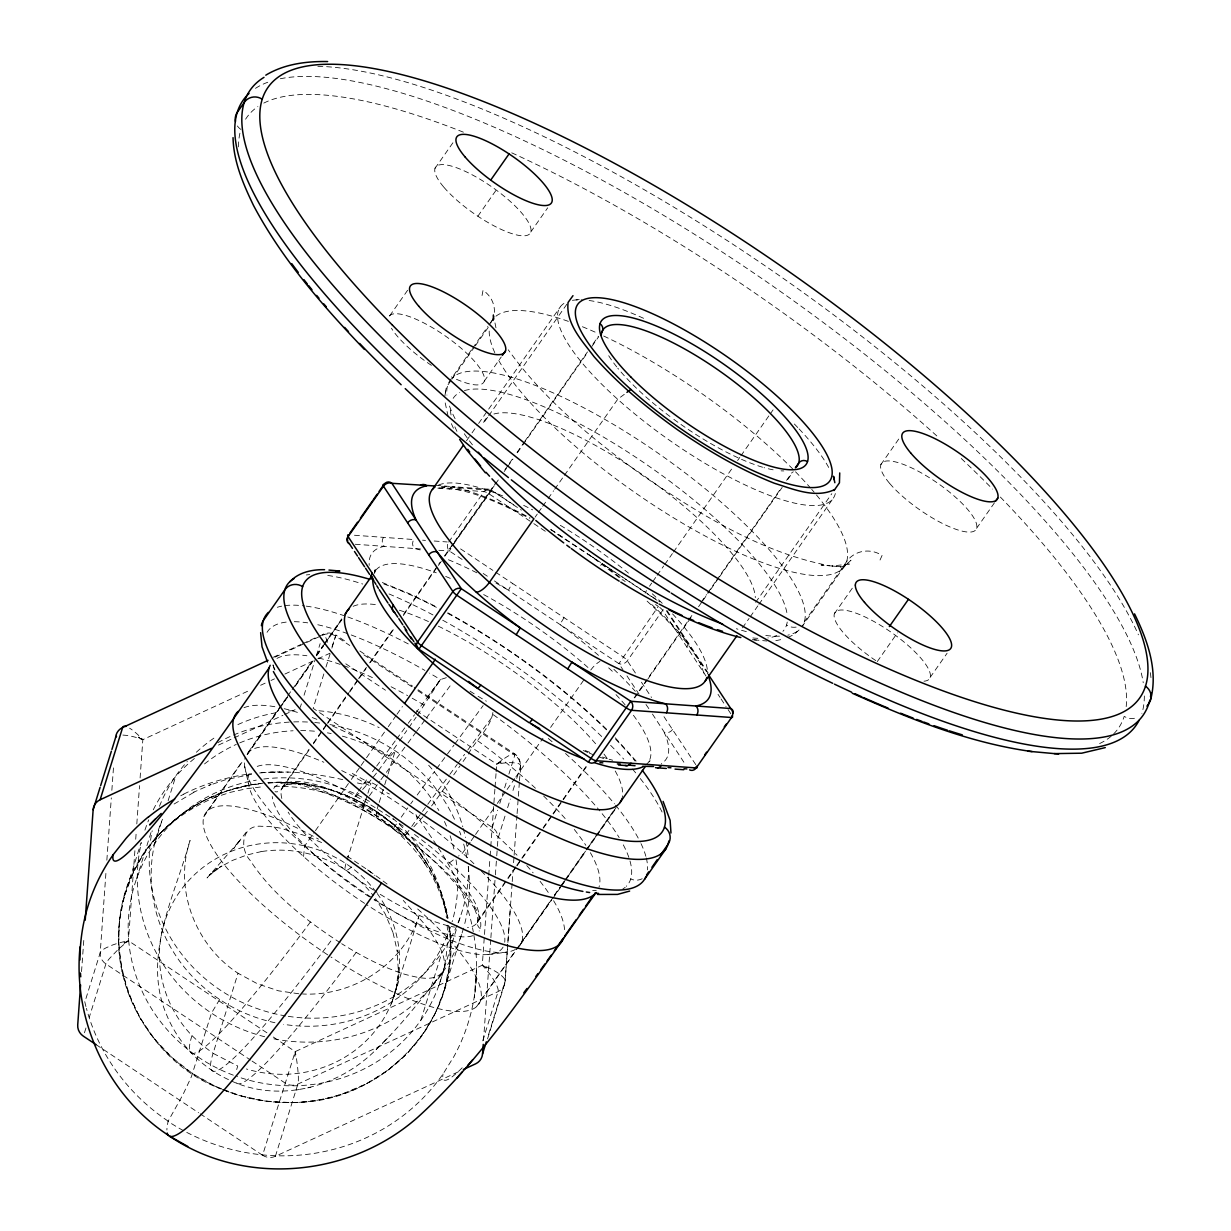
<?xml version="1.0" encoding="UTF-8"?>
<svg xmlns="http://www.w3.org/2000/svg" width="1231" height="1231" viewBox="0 0 1231 1231"><rect width="100%" height="100%" fill="white"/><g stroke="black" fill="none" stroke-linecap="round" stroke-linejoin="round"><path stroke-width="0.75" stroke-dasharray="5 3.75" d="M476.597 967.689L474.335 997.556C477.413 976.275 477.428 954.471 473.535 933.298M118.638 943.854L119.515 920.634M449.515 964.335L450.408 941.115M294.901 1056.49L295.24 1051.613L269.82 1034.717M505.156 980.876L507.741 944.423M507.88 942.5L510.203 909.894M81.538 971.628L84 937.345M105.897 873.41L100.219 952.702L85.216 1000.88M106.851 860.192L111.313 797.888M111.852 790.348L113.606 765.805M134.887 850.744L128.439 940.761A27.513 4.385 -40.6 0 0 116.93 950.732L109.436 958.58A24.851 3.955 -40.6 0 0 105.881 963.95L89.278 1017.283M135.718 839.25L136.256 831.587M136.81 823.924L139.549 785.624M140.103 777.961L142.842 739.646L248.493 690.868M488.599 877.118L482.29 965.227A27.328 6.832 49.2 0 1 493.092 978.891L496.185 984.261A24.974 6.232 49.2 0 1 498.078 991.632L481.983 1043.226M488.738 875.195L489.969 857.961M490.107 856.053L490.661 848.39M490.8 846.466L494.908 789.009M495.047 787.101L496.016 773.684M496.155 771.775L496.693 764.112A27.405 4.355 -40.6 0 1 508.957 755.603L512.527 753.941A24.943 3.97 -40.6 0 1 514.82 755.157M483.506 1040.549L490.738 939.607M490.877 937.699L495.247 876.749M495.385 874.841L496.616 857.699M496.755 855.807L497.293 848.174M497.432 846.282L497.97 838.665L505.479 814.568M512.096 883.458L505.064 981.63L488.445 1034.963M512.234 881.565L513.035 870.24M513.589 862.7L513.989 857.022M514.127 855.145L516.958 815.491M517.097 813.614L518.236 798.119M518.374 796.211L519.328 782.87M519.467 780.962C519.728 772.114 523.714 759.758 514.558 753.772L414.201 687.19M476.289 977.768L475.458 987.893A204.823 195.144 13.2 0 1 466.503 1027.947A201.838 192.328 13 0 1 454.024 1056.352L443.006 1074.017A199.114 190.39 17.4 0 1 184.788 1131.351M303.58 856.499L304.565 846.143L314.351 832.187M444.899 395.936L445.853 389.55M493.954 315.828L492.985 322.307L492.939 312.859L496.293 329.416M477.49 922.281L477.613 916.88L473.873 906.816L474.766 908.755C433.574 848.821 368.131 803.304 298.056 784.224L300.149 784.393L292.024 783.67L294.224 783.855L284.838 784.932L287.054 784.147L281.299 787.978L284.284 784.993M411.739 826.432L417.247 818.569L415.509 813.152M482.044 295.532L483.029 290.316A25.651 24.543 17.3 0 1 491.2 323.03M398.936 973.767L396.413 987.154L391.412 1003.942L396.413 987.154L396.09 990.216L398.598 967.581L398.305 970.382L397.136 950.47L397.505 952.086L392.643 931.021L392.981 932.513L385.241 913.987L375.486 898.568M119.776 918.988L124.331 896.707M444.714 988.262L449.269 965.981M468.288 754.08C475.628 740.077 491.031 727.783 493.015 711.718M444.483 989.401L462.379 931.759M124.562 895.583L140.965 842.881M84.462 1032.763L86.078 1027.593M136.487 879.057L151.29 831.54M154.829 843.404L162.584 818.492M168.124 800.704L175.895 775.792M300.302 707.302L301.38 703.855M304.057 695.253L315.305 659.139M316.382 655.692L320.137 643.644M323.845 673.942L313.136 708.348L492.308 827.417A12.818 12.264 17.3 0 1 497.97 838.665M325.984 667.064L330.277 653.307M331.878 648.137L335.925 635.073L329.754 632.996L326.477 633.149L318.183 636.519M228.489 1079.618C200.345 1066.723 177.741 1042.626 166.231 1013.913C141.888 956.072 175.048 895.46 190.082 840.434C173.571 889.197 195.39 945.439 238.029 973.244L213.086 1053.321L237.737 1066.015A373.809 31.775 -56.4 0 0 236.183 1071.601M347.111 860.038L370.916 783.593L351.404 772.991M458.147 1071.909L275.39 1156.309A12.818 12.264 17.3 0 1 262.557 1155.263L295.24 1051.613L482.29 965.227A27.328 7.925 20.7 0 1 497.478 972.628L501.971 976.014A24.974 7.248 20.7 0 1 505.064 981.646A12.818 12.264 17.3 0 1 498.063 991.617L297.887 1084.065A12.818 12.264 17.3 0 1 285.069 1083.018L252.063 1061.076M378.625 804.228L376.409 811.337L376.763 816.23C395.52 828.832 411.893 844.835 424.818 863.377L422.664 860.331C434.728 878.211 443.391 898.276 447.961 919.372M379.194 802.443L384.18 786.424M384.734 784.655L387.503 775.745M388.057 773.976L395.259 750.833L389.304 757.373M275.39 1156.309L297.887 1084.065A24.943 3.308 81.2 0 0 298.287 1075.648L297.794 1069.062A27.405 3.631 81.2 0 0 295.24 1051.613L295.517 1056.537M394.643 994.279L418.863 916.403C402.906 964.642 352.743 996.71 302.487 993.971M420.864 1020.207L441.929 952.579M439.205 984.554L456.286 929.728M458.563 922.419L460.271 916.926M492.308 827.417L497.663 810.213M499.801 803.335L503.556 791.287M504.618 787.855L507.31 779.254M508.911 774.084L514.804 755.172L414.216 688.314M507.618 807.69L510.296 799.088M512.973 790.487L515.127 783.608M516.728 778.454L520.482 766.405A12.818 12.264 17.3 0 0 514.804 755.172M487.538 1038.918L504.402 984.738M332.078 646.644L335.925 635.073L347.111 642.52M124.746 895.091L133.025 873.441M436.005 1011.528L444.299 989.878M374.486 572.123L375.532 569.768L374.655 574.692L374.624 569.968L374.87 572.907M880.027 560.013L882.073 555.504A25.651 24.543 17.3 0 0 846.666 561.536L804.243 622.055A12.818 12.264 17.3 0 1 802.043 624.44M446.361 677.665L440.421 679.574L417.155 715.75M450.9 548.318L449.469 551.057L437.867 550.226M134.379 870.717C158.537 820.6 210.932 787.086 265.988 782.947M434.666 1014.252L422.864 1034.425L407.892 1052.474M219.641 999.48L211.47 1013.113L191.344 1076.833L182.927 1094.728L168.247 1120.995A455.224 38.684 -56.4 0 0 166.893 1129.981M321.614 842.543L306.304 836.003L280.776 828.278A164.508 45.732 35 0 0 261.988 826.324C241.522 824.078 239.199 848.513 250.339 860.638C272.759 895.029 306.334 920.496 340.248 942.777M357.621 792.379L352.743 800.15C370.577 810.752 387.596 824.447 405.491 834.603L408.984 831.833M635.396 673.018L627.333 660.785A6.417 1.785 35 0 0 623.009 656.831L512.542 583.432L509.88 587.51L508.449 590.249L618.916 663.663L622.948 669.772M564.029 617.639L559.936 624.471A179.526 49.902 35 0 1 598.512 655.354M434.974 168.385L454.054 141.15M407.615 290.27L388.519 317.506A57.703 16.049 35 0 1 434.697 329.046A57.703 16.049 35 0 1 483.814 375.501A57.703 16.049 35 0 1 451.315 376.886M477.859 216.225L496.955 188.989M530.746 232.028L547.703 207.824M471.458 349.881L449.592 381.118A214.794 59.719 35 0 0 446.945 395.105M472.55 348.327L487.861 326.461M488.953 324.907L492.246 320.214M450.931 380.61L447.761 385.149A12.818 12.264 17.3 0 0 445.868 394.366M451.992 379.102L474.258 347.327M475.32 345.819L490.169 324.63M484.291 381.148L501.263 356.944M286.623 697.454L246.969 754.034A166.708 46.347 35 0 1 323.861 762.266M287.715 695.884L291.024 691.176M292.132 689.591L311.951 661.309M316.352 655.03L322.968 645.598M324.076 644.028L341.695 618.885M466.518 440.744L470.919 434.451M472.027 432.881L477.536 425.018M478.628 423.449L560.12 307.135M203.854 816.692L242.999 760.835M247.354 754.618L278.883 709.61M279.976 708.056L287.592 697.192M295.194 686.329L312.597 661.509M316.952 655.292L323.476 645.983M324.553 644.429L341.956 619.593M487.599 417.324L483.244 423.526A163.492 45.455 35 0 1 488.153 416.724M488.692 415.77L568.076 302.472M448.684 542.055L484.014 491.631A6.417 5.586 -85.9 0 1 491.892 490.538L521.375 510.126M282.638 786.917L309.058 749.233M313.459 742.955L322.26 730.383M323.353 728.814L326.661 724.105M327.754 722.535L348.665 692.699M349.773 691.13L357.467 680.143M358.575 678.558L368.469 664.432M369.577 662.863L393.782 628.318M403.691 614.177L440.006 562.352M444.406 556.073L453.208 543.517M454.301 541.948L496.124 482.275M504.925 469.703L508.234 464.995M509.326 463.425L512.635 458.717M517.035 452.439L523.637 443.006M524.729 441.437L587.464 351.928M592.957 344.08L598.466 336.232M308.981 750.125L281.576 789.256A6.417 6.14 17.3 0 1 275.021 791.733M313.366 743.863L322.153 731.337M323.245 729.783L326.538 725.09M327.631 723.52L348.465 693.792M349.558 692.222L358.329 679.697M359.437 678.127L366.007 668.741M370.393 662.478L394.52 628.056M403.291 615.531L437.297 567.014M438.39 565.46L441.683 560.767M444.976 556.058L450.454 548.241M451.546 546.672L494.323 485.645M495.416 484.075L498.709 479.382M504.187 471.55L506.387 468.426M507.48 466.857L512.958 459.04M517.343 452.777L521.729 446.514M522.836 444.945L587.526 352.62M591.926 346.357L598.497 336.971M453.562 544.24L491.692 490.323L516.897 506.895M315.444 830.633L350.235 780.977M351.327 779.423L360.021 767.021M361.114 765.467L365.453 759.25M366.546 757.711L387.196 728.229M388.288 726.675L395.905 715.811M396.982 714.257L402.429 706.502M535.085 517.189L537.255 514.081M538.347 512.527L541.609 507.88M542.702 506.326L547.041 500.109M548.134 498.57L553.565 490.8M554.658 489.261L563.352 476.843M564.444 475.289L617.716 399.259L624.286 394.351M358.529 791.071L368.254 777.5M378.379 770.575A60.304 5.124 -56.4 0 0 389.088 755.803L398.444 742.447M399.49 740.97L406.769 730.583M408.846 727.613L416.124 717.242M362.037 806.351L366.099 800.565M369.346 795.934L379.887 781.116M393.966 827.555L396.397 824.093M401.26 817.153L407.753 807.89M406.23 834.295L408.984 830.356M431.589 805.936A60.304 5.124 -56.4 0 0 442.298 791.164L449.577 780.777M453.731 774.853L459.979 765.944M463.087 761.497L467.241 755.557M470.119 842.219L462.517 853.083L458.563 856.037M471.211 840.681L474.474 836.018M475.551 834.464L496.216 804.982M497.309 803.443L506.003 791.025M507.095 789.471L514.696 778.608M515.789 777.053L542.963 738.261M550.58 727.413L584.279 679.312M649.537 586.187L651.707 583.094M652.799 581.54L656.061 576.877M657.139 575.323L663.663 566.014M664.755 564.46L672.372 553.611M673.449 552.057L732.168 468.272M737.6 460.502L739.785 457.409M740.862 455.855L769.129 415.509M770.221 413.955L773.483 409.308M515.727 866.87L478.444 920.08A6.417 6.14 17.3 0 0 480.228 928.651M516.82 865.301L542.04 829.309M543.148 827.74L551.919 815.214M553.011 813.66L587.002 765.143M634.165 697.854L687.898 621.163M688.991 619.593L692.284 614.9M701.055 602.39L706.532 594.558M707.64 592.988L715.319 582.032M716.411 580.478L781.116 488.138M786.594 480.321L792.072 472.489M477.366 922.404L507.08 880.011M508.172 878.426L515.881 867.44M516.974 865.87L521.375 859.592M522.483 858.022L542.286 829.756M543.394 828.186L552.196 815.614M553.288 814.045L587.402 765.374M634.719 697.839L646.829 680.574M647.921 679.004L691.945 616.177M698.546 606.76L701.855 602.051M702.947 600.482L709.548 591.065M710.656 589.48L718.35 578.493M719.458 576.924L782.177 487.414M787.686 479.567L793.179 471.704M755.696 602.313L831.817 493.677M480.521 1000.557L515.327 950.901M516.42 949.347L551.211 899.692M554.473 895.029L559.92 887.274M560.997 885.72L564.26 881.057M565.352 879.503L584.925 851.575M586.018 850.021L594.711 837.603M595.804 836.049L613.207 811.229M476.566 1006.666L518.22 947.239M519.313 945.67L553.288 897.184M554.381 895.629L562.059 884.674M563.152 883.119L566.429 878.426M567.537 876.857L588.356 847.143M589.449 845.574L597.127 834.633M598.22 833.064L616.854 806.474M742.478 627.841L749.048 618.454M750.156 616.885L757.834 605.914M758.927 604.344L832.433 499.401M880.811 464.672L899.892 437.42M834.356 613.777L854.514 585.033M877.257 661.616L897.399 632.872M976.583 528.314L994.602 502.587M930.128 677.419L947.101 653.215M207.516 810.844L242.661 760.743M247.062 754.465L281.099 705.932M282.191 704.363L287.685 696.531M295.378 685.575L311.843 662.078M316.244 655.815L325.015 643.29M326.123 641.72L341.495 619.793M520.836 944.039L551.673 900.046M552.781 898.476L560.49 887.474M561.598 885.905L564.906 881.196M565.998 879.626L585.833 851.344M586.925 849.775L595.742 837.218M596.85 835.634L615.577 808.936M844.589 565.952L802.412 626.102A214.794 59.719 35 0 0 663.955 457.301A214.794 59.719 35 0 0 452.362 377.732M427.172 697.592L440.421 679.574A220.134 61.196 35 0 0 429.542 673.111M372.454 771.791L375.609 767.513M376.671 766.082L395.597 740.4M396.659 738.969L407.169 724.705M408.23 723.274L414.539 714.719M415.586 713.288L439.79 680.466M380.964 779.654L385.288 773.791M386.365 772.329L406.892 744.478M407.969 743.016L415.539 732.753M416.617 731.291L425.264 719.55M426.341 718.088L452.285 682.913M410.723 803.797L412.877 800.873M417.201 795.011L434.497 771.56M436.651 768.621L445.299 756.896M447.469 753.972L453.947 745.17M455.024 743.709L483.121 705.594M417.247 818.569L421.464 812.86M422.51 811.429L426.711 805.736M427.773 804.305L448.807 775.761M449.869 774.33L457.224 764.343M458.286 762.912L464.595 754.357M467.749 750.079L493 715.827M364.037 783.208L364.638 782.424C374.07 779.839 381.672 790.887 389.411 794.01M246.215 832.156L233.567 848.636L240.63 839.65L207.07 877.934L217.164 868.424L209.255 875.087L221.995 865.978L219.364 867.424L232.628 860.361L246.692 855.053L261.326 851.575L259.756 851.852C301.934 844.435 347.157 861.608 373.285 895.66M231.659 1081.126C280.468 1103.284 339.417 1086.773 376.117 1049.566C398.982 1027.654 418.725 1002.819 438.113 977.86C449.484 968.612 443.452 953.225 437.359 942.869A164.508 45.732 35 0 0 424.003 923.465L403.26 900.43M433.327 984.015L442.975 971.628C433.912 982.738 417.217 977.245 405.461 974.506C382.841 967.428 361.729 956.241 341.695 943.715M600.682 565.414L602.298 563.644L659.862 601.867M161.153 832.495C81.938 910.048 120.638 1051.443 221.349 1089.096M155.798 838.096L152.567 841.712C170.293 821.446 193.021 805.813 218.133 796.165L214.64 797.442L230.612 792.272L247.062 788.656L263.849 786.609M362.606 789.471L366.638 784.963A60.304 5.124 -56.4 0 0 371.054 779.885M423.064 816.676A60.304 5.124 -56.4 0 1 419.848 820.323L412.2 828.632M376.117 1049.566L382.672 1042.965M383.857 1041.734L390.165 1035.394M358.99 793.287L353.02 798.934M841.373 569.568L850.99 560.213L846.574 564.321L840.511 567.199L849.375 564.044L832.048 566.014L840.865 566.783L821.123 565.029L829.525 565.752C760.85 552.473 700.07 514.25 642.874 475.674C593.111 439.652 544.302 400.121 508.28 349.835M646.29 764.497L651.337 759.589L648.983 761.65M163.277 830.279L180.957 814.876M388.088 1070.093L405.768 1054.69M449.361 862.916L455.932 857.992M174.094 804.028L195.39 791.425L193.298 792.379L211.07 784.47L209.178 785.332L225.612 779.731L252.77 774.037M124.223 943.423L128.439 940.761L268.235 1033.671M182.342 813.906L201.992 801.658M367.053 1083.311L386.703 1071.062M500.832 761.697L496.693 764.112L415.678 710.272M123.962 942.884L128.439 940.761A27.405 6.971 -12.6 0 0 111.636 945.362L105.989 947.855A24.943 6.355 -12.6 0 0 100.203 952.702A12.818 12.264 17.3 0 0 105.897 963.95L250.493 1060.045M787.732 637.535L793.718 634.688L799.642 629.472A214.794 59.719 35 0 1 787.778 635.181M183.788 794.072C204.992 783.439 228.027 776.653 251.539 773.653M273.359 657.231L300.949 644.49M302.672 643.69L316.459 637.319M274.913 657.169L322.814 635.042A12.818 12.264 17.3 0 1 335.632 636.104L349.773 645.49M260.618 685.267L267.542 682.066M271.005 680.466L274.482 678.866M284.869 674.065L316.044 659.662M317.767 658.862L329.893 653.261M218.502 745.078L232.428 738.646M234.167 737.846L282.899 715.334M284.638 714.534L295.086 709.718M501.109 762.22L496.693 764.112A27.405 6.971 -12.6 0 1 512.511 762.651L517.205 763.235A24.943 6.355 -12.6 0 1 520.498 766.405M203.469 800.827L225.35 791.564M343.68 1093.405L365.576 1084.142M378.579 816.138L376.763 816.23C346.28 796.288 309.766 785.27 273.267 786.363M228.335 790.594L251.678 784.747L260.941 783.885M340.71 1094.374C302.503 1106.777 260.172 1105.007 223.057 1089.727M775.822 640.674L783.301 639.12M307.688 1087.865L310.843 1087.296M296.117 1090.051L299.348 1089.481M488.107 954.579L506.726 952.148M576.062 299.933L579.232 299.564M268.358 783.208L275.775 782.516M293.27 1102.453C382.256 1103.545 461.656 1019.776 449.823 930.344L450.423 935.175L449.053 926.389M259.633 772.991C287.592 770.083 315.813 773.53 343.095 779.715M261.095 772.668L288.254 772.083M592.68 890.628L596.266 890.505M267.789 782.731C350.312 775.299 433.989 835.572 447.93 918.218A166.708 159.507 17.3 0 0 268.266 782.762M438.959 487.938L446.314 487.784L441.929 487.399C473.104 490.138 501.909 504.141 529.361 518.251M270.405 772.099L279.452 771.914M122.885 735.076L126.685 735.399A27.328 7.925 20.7 0 1 142.842 739.662A27.328 6.832 49.2 0 0 131.071 729.137L129.609 728.198M435.743 485.276L455.147 486.891M278.945 782.439L303.057 783.87M265.988 1101.099L290.101 1102.53M489.246 489.23L452.977 486.707M437.851 488.153L484.014 491.631A6.417 1.785 35 0 1 488.907 493.8L532.438 522.729M354.466 535.254L413.862 539.547A6.417 5.586 -85.9 0 0 414.662 548.549A179.526 49.902 35 0 1 422.433 550.58M422.572 540.178L425.464 540.394M434.174 541.009L447.222 541.963M355.267 544.256L420.463 548.964M441.344 486.26L491.892 490.538L490.646 489.676M752.279 639.689L756.48 640.043M753.972 639.843L766.851 640.997M298.81 993.771L278.652 990.863L257.541 983.846L238.029 973.244M304.765 784.147L328 789.102M241.045 1095.867L264.28 1100.822M357.39 782.962L366.638 784.963M609.13 759.25L612.699 760.235M602.498 757.034L607.468 758.696M329.677 789.548L352.343 798.088M216.702 1086.881L221.934 1088.85M223.673 1089.512L239.368 1095.421M382.318 582.509L412.816 595.142L438.098 607.683M585.14 750.51L590.449 752.587M138.349 737.507L142.842 739.646L138.688 737.03M486.707 967.612L482.29 965.227L486.368 968.074M355.205 799.458L376.409 811.337L395.52 826.247M213.84 1085.511L192.621 1073.632L173.525 1058.722M447.776 612.761C505.526 644.844 559.782 683.713 607.191 729.814M478.074 696.315L486.368 701.193M347.127 856.13L367.607 869.855A166.708 46.347 35 0 1 387.627 884.443M557.658 534.439L592.388 557.274L622.44 580.016M550.857 529.73L563.813 538.039M469.996 691.145L474.843 694.253M550.811 529.422L589.587 555.15M651.491 596.604L589.403 555.043L599.435 561.736M652.907 597.527L659.924 602.205M533.839 523.652L547.887 532.992M655.538 604.529L658.354 606.391L618.916 663.663A6.417 5.047 -33.4 0 0 627.333 660.785L662.678 610.345A6.417 5.047 -33.4 0 0 663.432 608.976M460.579 548.903L492.877 570.368M495.693 572.23L512.542 583.432M462.117 559.459L449.469 551.057A6.417 5.586 -85.9 0 1 447.915 543.502M483.168 573.461L488.799 577.185M494.416 580.924L508.449 590.249A179.526 49.902 35 0 0 493.585 581.709M363.93 654.892L412.647 687.283M345.788 663.817L385.503 690.222M96.187 1044.704L198.576 1112.747M200.176 1113.809L262.557 1155.263M359.898 651.03L412.6 686.129M367.607 869.855L374.809 875.379M647.106 601.128C667.894 620.439 688.421 641.028 701.885 666.31L700.085 662.416L705.117 676.511M608.668 667.864L612.453 671.387M376.163 892.106A120.546 115.329 17.3 0 0 202.653 867.701A120.546 115.329 17.3 0 0 191.959 1035.61L202.007 1045.042L213.086 1053.321A377.009 32.037 -56.4 0 0 333.001 938.145M397.875 828.34L414.293 845.774M154.752 1039.195L171.171 1056.629M615.269 737.8L638.243 763.42M415.339 847.143L428.542 866.409M140.503 1018.576L153.706 1037.825M645.998 704.486L648.829 708.61M659.708 607.375A6.417 1.785 35 0 1 662.678 610.345L706.04 676.111M436.466 844.928L419.848 820.323M695.761 764.636L663.047 715.273M652.461 714.057L684.328 762.928M667.079 610.638L708.194 673.049M666.356 610.776L706.594 671.834M718.012 694.33L720.027 697.392M721.043 698.916L726.075 706.563M728.09 709.61L731.106 714.195M641.428 682.189L651.507 697.469M626.964 675.881L639.058 694.222M438.328 847.774C455.055 873.225 467.842 901.615 473.258 931.698M429.434 867.855L439.59 889.197M129.455 995.771L139.611 1017.114M453.423 428.219L450.177 421.002M274.99 669.941L272.928 665.294L274.421 669.849M440.667 892.09L447.776 918.341M128.378 992.878L121.715 970.213L118.807 946.916M448.115 416.37L445.114 402.506M273.051 664.771L274.467 669.633M244.677 766.313L248.385 783.47M602.298 563.644L602.344 563.936A179.526 49.902 35 0 1 625.21 581.601M448.669 925.512L450.238 938.068M625.194 887.289A220.134 61.196 35 0 1 622.748 889.044M267.05 632.334A220.134 61.196 35 0 1 287.823 621.932M294.286 621.701A220.134 61.196 35 0 1 307.688 622.855M317.798 624.748A220.134 61.196 35 0 1 424.895 670.433M493.277 714.703A220.134 61.196 35 0 1 599.851 810.906M602.144 813.722A220.134 61.196 35 0 1 619.162 837.588M623.301 844.866A220.134 61.196 35 0 1 626.271 886.32M276.99 658.416A198.76 55.257 35 0 1 306.919 655.769M318.629 658.031A198.76 55.257 35 0 1 341.879 665.002M343.587 665.617A198.76 55.257 35 0 1 374.824 678.727M391.104 686.76A198.76 55.257 35 0 1 407.63 695.638M412.2 698.208A198.76 55.257 35 0 1 424.433 705.363M477.643 740.723A198.76 55.257 35 0 1 535.454 788.225M543.594 795.98A198.76 55.257 35 0 1 566.275 819.846M574.277 829.448A198.76 55.257 35 0 1 585.833 845.297M590.372 852.698A198.76 55.257 35 0 1 599.02 887.105M642.213 878.734A12.818 12.264 17.3 0 1 630.703 878.996M277.314 607.298A230.828 64.166 35 0 1 281.653 606.16M284.823 605.637A230.828 64.166 35 0 1 304.488 605.914M306.257 606.144A230.828 64.166 35 0 1 346.142 616.392M347.804 616.977A230.828 64.166 35 0 1 408.615 644.105M548.272 738.477A230.828 64.166 35 0 1 553.688 743.093M565.506 753.51A230.828 64.166 35 0 1 614.423 803.828M615.546 805.197A230.828 64.166 35 0 1 640.274 842.112M641.028 843.65A230.828 64.166 35 0 1 645.86 856.299M646.29 857.961A230.828 64.166 35 0 1 647.491 869.932M306.334 574.954A230.828 64.166 35 0 1 309.735 574.615M327.754 575.462A230.828 64.166 35 0 1 362.714 584.033M389.011 593.957A230.828 64.166 35 0 1 433.527 615.238M442.729 620.209A230.828 64.166 35 0 1 604.175 738.923M610.622 745.324A230.828 64.166 35 0 1 623.809 759.188M632.472 769.021A230.828 64.166 35 0 1 637.043 774.514M640.305 778.561A230.828 64.166 35 0 1 662.524 812.968M383.841 584.002A217.995 60.596 35 0 1 440.144 609.299M447.699 613.33A217.995 60.596 35 0 1 608.222 731.629M615.623 739.2A217.995 60.596 35 0 1 635.119 761.127M244 707.717A198.76 55.257 35 0 1 277.344 707.194M284.176 708.687A198.76 55.257 35 0 1 300.118 713.257M312.228 717.535A198.76 55.257 35 0 1 317.629 719.643M332.57 725.982A198.76 55.257 35 0 1 389.088 755.803M442.298 791.164A198.76 55.257 35 0 1 517.02 855.191M526.776 865.608A198.76 55.257 35 0 1 533.146 872.871M540.086 881.35A198.76 55.257 35 0 1 548.841 893.275M553.596 900.707A198.76 55.257 35 0 1 564.552 932.267M427.372 811.383A60.304 5.124 -56.4 0 1 424.264 815.245M376.409 773.145A60.304 5.124 -56.4 0 1 372.054 778.669M462.179 1067.8A256.463 21.804 -56.4 0 1 443.006 1074.017M183.357 1130.581A199.114 190.39 17.4 0 1 168.001 1121.349M180.742 795.765A204.823 195.991 22.3 0 1 183.85 794.164M168.139 1121.133A199.114 190.251 19 0 1 86.416 1008.343M85.939 1006.527A199.114 190.251 19 0 1 84.6 1001.003M449.392 927.22A166.708 159.507 17.3 0 1 305.719 1101.791A166.708 159.507 17.3 0 1 119.961 960.134A166.708 159.507 17.3 0 1 260.849 783.439M377.225 893.537A120.546 115.329 17.3 0 1 377.625 1027.67A120.546 115.329 17.3 0 1 246.369 1068.97M351.697 866.947A135.933 11.556 -56.4 0 1 345.973 863.67M356.174 952.425A373.809 31.775 -56.4 0 1 235.875 1082.095M310.397 922.004A373.809 31.775 -56.4 0 1 191.959 1035.61M417.678 909.001A166.708 46.347 35 0 1 473.873 1008.543A166.708 46.347 35 0 1 330.877 956.949M327.769 954.902A166.708 46.347 35 0 1 203.177 823.908A166.708 46.347 35 0 1 318.506 839.142M353.159 606.329A166.708 46.347 35 0 1 378.055 604.96M399.367 610.207A166.708 46.347 35 0 1 428.542 621.593M438.328 626.179A166.708 46.347 35 0 1 597.543 746.048M603.959 754.049A166.708 46.347 35 0 1 607.437 758.773M615.223 770.991A166.708 46.347 35 0 1 621.901 798.811M463.548 928.159A166.708 159.507 17.3 0 1 271.405 1038.318M264.696 1036.748A166.708 159.507 17.3 0 1 141.427 842.527M144.919 830.156A166.708 159.507 17.3 0 1 148.736 819.831M153.275 809.798A166.708 159.507 17.3 0 1 194.606 758.358M217.779 742.708A166.708 159.507 17.3 0 1 291.824 721.981M293.717 721.905A166.708 159.507 17.3 0 1 312.828 722.366M314.736 722.52A166.708 159.507 17.3 0 1 320.445 723.136M329.923 724.582A166.708 159.507 17.3 0 1 455.962 822.477M459.563 831.356A166.708 159.507 17.3 0 1 460.856 834.957M463.687 844.081A166.708 159.507 17.3 0 1 467.38 860.792M468.211 866.439A166.708 159.507 17.3 0 1 464.041 926.343M450.438 927.128A153.875 147.243 17.3 0 1 283.453 1024.3M274.975 1022.73A153.875 147.243 17.3 0 1 162.507 819.231M204.515 763.943A153.875 147.243 17.3 0 1 236.29 744.401M239.737 742.893A153.875 147.243 17.3 0 1 293.086 730.768M300.718 730.583A153.875 147.243 17.3 0 1 317.89 731.522M327.384 732.845A153.875 147.243 17.3 0 1 331.154 733.538M342.356 736.138A153.875 147.243 17.3 0 1 438.867 810.552M444.437 821.508A153.875 147.243 17.3 0 1 447.469 828.586M450.115 835.772A153.875 147.243 17.3 0 1 454.654 852.36M456.039 859.853A153.875 147.243 17.3 0 1 452.131 921.727M468.596 866.716A160.292 153.367 17.3 0 1 457.67 923.758M456.963 925.435A160.292 153.367 17.3 0 1 287.546 1016.237M285.669 1015.929A160.292 153.367 17.3 0 1 152.198 830.771M159.461 806.305A160.292 153.367 17.3 0 1 187.327 761.435M196.36 752.249A160.292 153.367 17.3 0 1 216.702 736.261M237.891 724.582A160.292 153.367 17.3 0 1 277.329 712.518M288.577 710.995A160.292 153.367 17.3 0 1 296.148 710.425M318.921 710.779A160.292 153.367 17.3 0 1 379.148 727.629M428.68 765.267A160.292 153.367 17.3 0 1 462.794 826.77M463.287 828.555A160.292 153.367 17.3 0 1 465.441 837.526M466.149 841.142A160.292 153.367 17.3 0 1 468.226 857.545M327.384 642.32A27.405 3.631 81.2 0 0 326.353 638.935L324.907 635.442A24.943 3.308 81.2 0 0 322.814 635.042M447.161 925.173A160.292 153.367 17.3 0 1 236.921 1076.494M233.336 1075.186A160.292 153.367 17.3 0 1 128.593 916.48A160.292 153.367 17.3 0 1 256.263 780.131M263.742 779.038A160.292 153.367 17.3 0 1 371.408 802.643M392.812 818.323A160.292 153.367 17.3 0 1 446.468 917.864M783.885 470.919A118.622 32.975 35 0 1 781.085 470.842M773.145 469.827A118.622 32.975 35 0 1 764.036 467.642M762.574 467.226A118.622 32.975 35 0 1 671.418 417.555M669.972 416.478A118.622 32.975 35 0 1 617.762 368.161M616.731 366.884A118.622 32.975 35 0 1 607.452 353.666M503.064 947.116A153.875 42.777 35 0 1 366.192 904.4M364.591 903.354A153.875 42.777 35 0 1 250.632 771.145M257.217 766.421A153.875 42.777 35 0 1 393.443 819.461M399.136 823.354A153.875 42.777 35 0 1 404.784 827.324M414.524 834.433A153.875 42.777 35 0 1 504.695 942.207M472.719 935.729A125.023 34.76 35 0 1 374.024 899.83M369.454 896.907A125.023 34.76 35 0 1 272.251 796.549M273.774 788.409A125.023 34.76 35 0 1 394.828 830.125A125.023 34.76 35 0 1 479.167 931.005M281.822 798.473A118.622 32.975 35 0 1 397.767 826.847A118.622 32.975 35 0 1 467.472 927.635M454.624 927.112A118.622 32.975 35 0 1 451.208 926.466M448.053 925.743A118.622 32.975 35 0 1 375.04 891.044M373.532 890.059A118.622 32.975 35 0 1 288.146 812.152M835.326 493.539A166.708 46.347 35 0 1 666.602 438.221A166.708 46.347 35 0 1 566.306 302.164M572.43 300.364A166.708 46.347 35 0 1 582.186 299.872M589.11 300.502A166.708 46.347 35 0 1 644.028 318.521M794.349 424.003A166.708 46.347 35 0 1 797.734 427.511M799.057 428.896A166.708 46.347 35 0 1 829.402 468.796M438.621 484.999A166.708 46.347 35 0 1 505.449 497.078M523.652 505.356A166.708 46.347 35 0 1 532.608 509.865M560.305 525.329A166.708 46.347 35 0 1 628.472 573.154M652.292 593.788A166.708 46.347 35 0 1 662.617 603.667M672.557 613.9A166.708 46.347 35 0 1 707.425 674.049M645.121 593.173A12.818 4.924 -48.1 0 1 646.49 590.603M515.481 949.378A166.708 46.347 35 0 1 353.897 885.412A166.708 46.347 35 0 1 245.261 757.496M341.695 770.575A166.708 46.347 35 0 1 473.92 863.7M481.198 870.902A166.708 46.347 35 0 1 518.605 947.024M375.84 570.168A166.708 46.347 35 0 1 436.282 572.815M445.668 576.447A166.708 46.347 35 0 1 450.531 578.478M483.66 594.573A166.708 46.347 35 0 1 590.803 670.003A12.818 4.924 -48.1 0 1 599.974 661.386M616.008 694.607A166.708 46.347 35 0 1 625.486 705.286M633.411 715.273A166.708 46.347 35 0 1 648.614 761.804M383.487 537.362A6.417 5.586 -85.9 0 0 384.272 546.349A179.526 49.902 35 0 0 369.223 565.352M449.207 489.107A6.417 5.586 -85.9 0 1 457.07 488.015A179.526 49.902 35 0 1 530.115 517.974M672.603 729.491A6.417 5.047 -33.4 0 1 664.186 732.353A179.526 49.902 35 0 1 661.386 763.651M686.852 647.029A6.417 5.047 -33.4 0 0 685.498 639.812A179.526 49.902 35 0 0 650.168 603.098M603.698 758.573A179.526 49.902 35 0 1 598.451 756.665M593.957 754.957A179.526 49.902 35 0 1 589.372 753.126M587.833 752.48A179.526 49.902 35 0 1 579.955 749.094M448.438 559.751A179.526 49.902 35 0 1 477.536 573.169M613.884 669.341A179.526 49.902 35 0 1 635.319 691.314M493.923 414.016A163.492 45.455 35 0 1 645.521 476.828A163.492 45.455 35 0 1 755.326 597.589M776.684 635.627A201.976 56.149 35 0 1 767.852 637.95M757.834 638.32A201.976 56.149 35 0 1 750.925 637.75M456.947 431.342A201.976 56.149 35 0 1 453.87 424.418M451.069 415.032A201.976 56.149 35 0 1 450.484 406.938M453.162 398.352A201.976 56.149 35 0 1 459.717 392.474M464.41 390.596A201.976 56.149 35 0 1 649.168 466.334A201.976 56.149 35 0 1 787.24 615.208M787.209 622.07A201.976 56.149 35 0 1 782.947 631.303M796.134 627.118A12.818 12.264 17.3 0 1 786.532 625.071M779.515 636.165A214.794 59.719 35 0 1 764.405 635.288M746.355 631.611A214.794 59.719 35 0 1 736.353 628.733M472.442 444.837A214.794 59.719 35 0 1 464.179 433.558M455.085 418.648A214.794 59.719 35 0 1 448.853 404.091M816.507 495.031A214.794 59.719 35 0 1 746.14 555.981A214.794 59.719 35 0 1 497.155 357.482M494.8 352.681A214.794 59.719 35 0 1 489.246 329.816M490.723 323.076A214.794 59.719 35 0 1 568.353 321.368M582.432 326.738A214.794 59.719 35 0 1 595.373 332.232M603.698 336.032A214.794 59.719 35 0 1 794.257 470.519M795.534 471.812A214.794 59.719 35 0 1 810.46 487.938M811.706 489.369A214.794 59.719 35 0 1 814.153 492.215M255.494 88.355A544.994 151.505 35 0 1 268.296 82.062M280.345 78.738A544.994 151.505 35 0 1 775.745 288.162A544.994 151.505 35 0 1 1143.23 682.743M1144.338 695.977A544.994 151.505 35 0 1 1141.891 713.365M317.844 66.305A544.994 151.505 35 0 1 775.053 272.666A544.994 151.505 35 0 1 1138.413 634.811M1150.293 672.649A544.994 151.505 35 0 1 1151 678.05M240.922 129.424A12.818 12.264 17.3 0 1 237.398 125.962M1111.178 736.2A532.177 147.951 35 0 1 1096.359 744.97M238.537 146.858A532.177 147.951 35 0 1 240.045 132.656M245.6 119.207A532.177 147.951 35 0 1 257.864 106.605M263.788 103.096A532.177 147.951 35 0 1 464.518 132.625M511.742 152.829A532.177 147.951 35 0 1 937.807 436.82M961.257 458.486A532.177 147.951 35 0 1 992.555 489.076M1000.372 497.062A532.177 147.951 35 0 1 1125.996 708.071M1113.732 733.814A532.177 147.951 35 0 0 1124.18 716.38A12.818 12.264 17.3 0 0 1136.936 717.458M875.78 660.616A57.703 16.049 35 0 1 835.864 611.561A57.703 16.049 35 0 1 901.323 639.828A57.703 16.049 35 0 1 923.465 681.22M431.419 365.345A57.703 16.049 35 0 1 391.473 328.246M889.767 483.552A57.703 16.049 35 0 0 972.69 531.7A57.703 16.049 35 0 0 923.619 474.212A57.703 16.049 35 0 0 889.767 483.552M443.929 187.281A57.703 16.049 35 0 0 526.853 235.429A57.703 16.049 35 0 0 477.782 177.926A57.703 16.049 35 0 0 443.929 187.281"/><path stroke-width="1.5" d="M839.727 472.935L839.434 482.814L834.003 490.569M80.061 946.824C72.675 1019.468 106.758 1094.867 168.155 1135.151M260.649 632.642L262.018 646.767L267.466 661.893M80.584 984.954L77.722 1024.961A12.818 12.264 17.3 0 0 83.385 1036.194L96.187 1044.704M85.216 920.203L93.141 809.736L100.096 787.363M463.379 1069.493L475.566 1063.861A12.818 12.264 17.3 0 0 482.552 1053.89L483.244 1044.365M530.761 723.551L588.326 762.112L630.749 701.285L730.768 708.517A6.417 5.047 -33.4 0 1 733.23 712.918M1150.847 698.885C1158.109 669.679 1147.292 639.889 1134.551 613.869M100.634 785.64L111.359 751.249M111.898 749.525L115.637 737.477A12.818 12.264 17.3 0 1 122.638 727.506L268.066 660.339M93.141 809.736A12.818 12.264 17.3 0 1 100.126 799.75L122.638 727.506A24.974 6.232 49.2 0 1 125.901 726.444M482.552 1053.89L486.307 1041.841M384.01 484.399A6.417 1.785 35 0 0 383.457 486.183L452.9 591.557A6.417 1.785 35 0 0 457.224 595.512L516.204 634.704L520.298 627.887A179.526 49.902 35 0 1 437.143 552.011L391.873 483.306A6.417 5.586 -85.9 0 0 384.01 484.399L379.102 491.415M516.204 634.704L567.691 668.925L571.292 663.155L571.784 662.093L461.317 588.695L437.143 552.011A6.417 5.047 -33.4 0 0 428.727 554.889M491.031 179.649L509.049 153.937M349.65 533.438L357.513 522.236M360.452 518.036L372.239 501.217M373.208 499.817L377.148 494.216M269.143 667.879L233.798 718.319A256.463 21.804 -56.4 0 1 113.114 854.791A199.114 190.251 19 0 0 79.969 959.934M502.325 355.42L505.51 350.881M345.003 614.161L371.439 576.447M432.389 489.461L463.225 445.453M404.599 703.393L432.866 663.063A12.818 4.924 -48.1 0 0 435.112 659.17M533.992 518.743L489.415 582.355A12.818 4.924 -48.1 0 1 476.274 592.173M795.364 467.795L798.657 463.102A6.417 6.14 17.3 0 1 807.505 461.594M705.178 681.097L736.984 635.673M564.721 936.052L576.154 919.742M579.278 915.295L583.432 909.355M585.51 906.385L591.742 897.491M704.624 754.957L706.594 752.156M724.259 726.936L726.228 724.136M646.537 874.949L648.691 871.871M651.922 867.27L657.292 859.592M660.524 854.991L668.048 844.251A12.818 12.264 17.3 0 0 664.463 827.094M644.567 879.273L666.079 848.59M889.351 626.564L908.447 599.328M995.664 501.079L997.787 498.047M1146.938 706.163L1148.954 703.286A12.818 12.264 17.3 0 0 1145.384 686.113M619.978 802.643L645.321 766.513M596.158 892.537C540.363 969.443 489.323 1051.966 418.602 1116.502C351.543 1176.836 245.184 1187.3 169.755 1136.275L187.774 1146.446M572.984 295.671L568.076 302.472C565.675 323.707 582.186 340.849 593.973 356.575C618.439 384.349 647.121 408.03 677.158 429.511C707.64 450.546 739.754 469.519 774.237 483.198C793.256 489.061 815.06 498.786 834.526 489.615M732.106 715.734A6.417 1.785 35 0 1 731.553 717.504L696.207 767.944L596.204 760.727A6.417 1.785 35 0 1 591.326 758.558L480.859 685.144L477.874 688.406A179.526 49.902 35 0 1 468.565 681.42M532.346 719.366L529.422 722.92L418.894 649.214L414.878 643.105M113.114 854.791L126.054 838.388A201.838 193.313 23.3 0 1 148.643 816.676M457.055 1078.002L462.256 1071.955M467.642 1065.615L472.504 1059.968M155.46 818.984L149.597 824.908L161.169 813.46M289.901 581.709C298.656 572.277 312.166 569.414 324.569 569.691M626.918 392.381L630.857 389.442M265.788 75.168C284.376 63.997 306.319 61.181 327.631 61.55M100.126 799.75L211.532 748.294M629.641 891.075L617.531 894.414L597.466 894.445M1105.284 747.602L1081.68 753.203L1054.275 753.618M653.538 766.528L642.659 766.298M433.866 485.906L391.873 483.306A6.417 5.047 -33.4 0 0 383.457 486.183L348.111 536.624A6.417 5.047 -33.4 0 0 349.466 543.84L352.481 548.426M567.691 668.925L626.671 708.117A6.417 1.785 35 0 0 631.549 710.287L731.553 717.504A6.417 5.586 -85.9 0 0 730.768 708.517L708.61 674.896M599.943 762.651L602.851 762.866M617.346 763.912L620.255 764.128M668.048 767.575L670.941 767.775M684.005 768.729L686.898 768.929M618.547 765.02L627.256 765.651M675.034 769.098L683.744 769.729M657.631 767.836L666.34 768.467M335.724 570.707L339.925 571.061L328.969 570.076M852.237 693.222C909.817 718.873 969.259 742.97 1032.086 751.587M1027.885 751.218L1058.675 754.003M635.058 765.759L628.518 765.02M740.831 637.55C715.642 631.503 691.776 621.116 668.648 609.637M480.859 685.144L421.879 645.952A6.417 1.785 35 0 1 417.555 641.997L348.111 536.624A6.417 1.785 35 0 1 348.665 534.839A6.417 5.586 -85.9 0 0 347.773 541.178M364.453 349.466C322.584 305.657 282.114 259.372 253.555 205.546C243.276 184.142 233.536 161.769 233.044 137.641M485.429 472.858L466.795 449.961L459.64 439.375M397.751 617.116L388.919 604.359M387.98 603.021L379.179 589.664M354.497 551.473L357.529 556.058M358.529 557.597L364.576 566.768M365.576 568.291L369.608 574.4M370.608 575.939L373.639 580.509A6.417 5.047 -33.4 0 1 372.285 573.307M398.767 618.654L402.783 624.763M403.799 626.287L406.815 630.872M410.846 636.996L413.862 641.566M405.214 629.657L411.262 638.827M376.763 585.71L378.363 588.341M374.409 581.817L375.963 584.402M663.094 801.396L670.126 820.354L670.972 832.987M834.249 479.751L833.495 476.259L834.849 482.706M598.574 893.398A220.134 61.196 35 0 1 594.804 893.121M589.649 892.521A220.134 61.196 35 0 1 586.325 892.013M582.894 891.398A220.134 61.196 35 0 1 273.39 671.541M594.465 894.245A198.76 55.257 35 0 1 400.306 821.292A198.76 55.257 35 0 1 270.189 665.294M261.403 625.671A12.818 12.264 17.3 0 1 263.449 620.362L284.946 589.68A12.818 12.264 17.3 0 1 302.657 586.664M645.998 876.457A230.828 64.166 35 0 1 418.802 800.642A230.828 64.166 35 0 1 268.389 612.392M668.787 840.988A230.828 64.166 35 0 1 440.313 769.96A230.828 64.166 35 0 1 293.87 578.785M642.367 770.391A217.995 60.596 35 0 1 580.878 828.863A217.995 60.596 35 0 1 335.524 656.846A217.995 60.596 35 0 1 369.869 579.355M563.675 937.545A198.76 55.257 35 0 1 369.515 874.918A198.76 55.257 35 0 1 238.075 711.426M562.629 939.038A256.463 21.804 -56.4 0 1 558.428 945.008M556.35 947.962A256.463 21.804 -56.4 0 1 554.258 950.901M551.149 955.271A256.463 21.804 -56.4 0 1 547.026 961.026M544.979 963.873A256.463 21.804 -56.4 0 1 540.917 969.505M537.885 973.659A256.463 21.804 -56.4 0 1 535.885 976.398M527.022 988.447A256.463 21.804 -56.4 0 1 523.76 992.817M381.548 883.089A455.224 38.684 -56.4 0 1 167.201 1133.043M148.736 816.784A204.823 195.991 22.3 0 1 174.617 799.119M80.754 976.814A199.114 190.251 19 0 1 80.446 973.059M621.901 798.811A166.708 46.347 35 0 1 458.347 745.786A166.708 46.347 35 0 1 349.189 608.837M115.622 737.477A24.974 7.248 20.7 0 1 116.576 736.246M600.005 323.691A6.417 6.14 17.3 0 1 601.79 332.278M601.297 334.986A118.622 32.975 35 0 1 714.242 367.3A118.622 32.975 35 0 1 795.934 467.365M706.702 677.85A166.708 46.347 35 0 1 541.071 623.271A166.708 46.347 35 0 1 435.097 486.922M643.167 766.636A166.708 46.347 35 0 1 594.619 762.728M584.017 758.973A166.708 46.347 35 0 1 372.793 581.263M407.63 522.867A6.417 5.047 -33.4 0 1 416.047 519.99A179.526 49.902 35 0 1 426.695 485.83A6.417 5.586 -85.9 0 0 420.51 485.291M394.736 612.53A6.417 5.047 -33.4 0 1 393.381 605.313M349.466 543.84A6.417 5.586 -85.9 0 1 348.465 542.64M588.341 761.82A6.417 5.586 -85.9 0 0 596.204 760.727L631.549 710.287A6.417 5.586 -85.9 0 0 630.749 701.285L571.784 662.093A179.526 49.902 35 0 0 665.571 703.809A6.417 5.586 -85.9 0 1 666.356 712.795M689.591 769.883A6.417 5.586 -85.9 0 0 696.207 767.944A6.417 1.785 35 0 0 696.761 766.159A6.417 5.047 -33.4 0 1 694.346 768.39M696.746 714.996A6.417 5.586 -85.9 0 0 695.946 705.994A179.526 49.902 35 0 0 708.794 677.296M631.011 763.235A6.417 5.586 -85.9 0 1 625.071 765.451M661.401 765.436A6.417 5.586 -85.9 0 1 655.461 767.652M539.793 728.675A179.526 49.902 35 0 1 530.853 723.505M373.639 580.509A179.526 49.902 35 0 1 371.916 576.385M709.01 674.85A6.417 5.047 -33.4 0 1 708.933 676.958M722.582 631.318A201.976 56.149 35 0 1 717.411 629.657M712.103 627.81A201.976 56.149 35 0 1 698.654 622.64M693.73 620.593A201.976 56.149 35 0 1 688.729 618.424M681.959 615.362A201.976 56.149 35 0 1 659.154 604.098M657.585 603.282A201.976 56.149 35 0 1 620.809 582.155M619.193 581.155A201.976 56.149 35 0 1 571.261 548.534M569.876 547.518A201.976 56.149 35 0 1 566.799 545.21M563.736 542.902A201.976 56.149 35 0 1 535.839 520.482M533.054 518.097A201.976 56.149 35 0 1 491.938 478.813M489.538 476.197A201.976 56.149 35 0 1 486.06 472.319M480.598 465.949A201.976 56.149 35 0 1 475.058 459.101M469.75 452.054A201.976 56.149 35 0 1 467.795 449.315M722.612 624.071A214.794 59.719 35 0 1 478.336 452.177M1149.846 700.054A544.994 151.505 35 0 1 607.36 525.129A544.994 151.505 35 0 1 264.003 77.353M1151.016 693.222A544.994 151.505 35 0 1 1150.523 696.7M262.141 99.172A12.818 12.264 17.3 0 0 244.43 102.188L237.352 112.267A12.818 12.264 17.3 0 0 235.475 121.469M1139.06 720.381A544.994 151.505 35 0 1 598.743 534.131A544.994 151.505 35 0 1 249.031 93.448M962.303 734.861A532.177 147.951 35 0 1 949.209 730.799M947.547 730.26A532.177 147.951 35 0 1 934.037 725.705M928.882 723.874A532.177 147.951 35 0 1 923.681 721.997M921.927 721.366A532.177 147.951 35 0 1 916.664 719.412M913.125 718.073A532.177 147.951 35 0 1 900.584 713.195M888.136 708.133A532.177 147.951 35 0 1 863.516 697.562M861.838 696.808A532.177 147.951 35 0 1 855.068 693.761M851.652 692.207A532.177 147.951 35 0 1 834.449 684.144M832.71 683.313A532.177 147.951 35 0 1 671.264 593.127M669.679 592.126A532.177 147.951 35 0 1 511.327 479.844M508.418 477.551A532.177 147.951 35 0 1 484.014 457.84M481.198 455.516A532.177 147.951 35 0 1 405.214 388.611M401.137 384.749A532.177 147.951 35 0 1 359.621 343.434M348.45 331.57A532.177 147.951 35 0 1 344.618 327.415M326.292 306.796A532.177 147.951 35 0 1 323.83 303.934M318.998 298.225A532.177 147.951 35 0 1 316.629 295.394M311.982 289.747A532.177 147.951 35 0 1 308.596 285.546M307.411 284.069A532.177 147.951 35 0 1 303.888 279.622M298.225 272.297A532.177 147.951 35 0 1 291.747 263.634M418.894 649.214L461.317 588.695A6.417 5.047 -33.4 0 0 452.9 591.557L417.555 641.997A6.417 5.047 -33.4 0 0 418.894 649.214M613.223 372.608A153.875 42.777 35 0 0 827.863 483.091A153.875 42.777 35 0 0 670.187 322.245A153.875 42.777 35 0 0 613.223 372.608M630.872 377.04A125.023 34.76 35 0 0 804.828 465.903A125.023 34.76 35 0 0 675.557 334.97A125.023 34.76 35 0 0 630.872 377.04M392.443 325.138A532.177 147.951 35 0 0 1133.597 704.855A532.177 147.951 35 0 0 585.233 147.935A532.177 147.951 35 0 0 392.443 325.138M910.971 453.285A57.703 16.049 35 0 0 993.894 501.432A57.703 16.049 35 0 0 944.823 443.945A57.703 16.049 35 0 0 910.971 453.285M864.531 602.405A57.703 16.049 35 0 0 947.455 650.553A57.703 16.049 35 0 0 898.384 593.05A57.703 16.049 35 0 0 864.531 602.405M465.133 157.014A57.703 16.049 35 0 0 548.057 205.162A57.703 16.049 35 0 0 498.986 147.658A57.703 16.049 35 0 0 465.133 157.014M418.694 306.134A57.703 16.049 35 0 0 501.617 354.282A57.703 16.049 35 0 0 452.546 296.779A57.703 16.049 35 0 0 418.694 306.134"/></g></svg>
